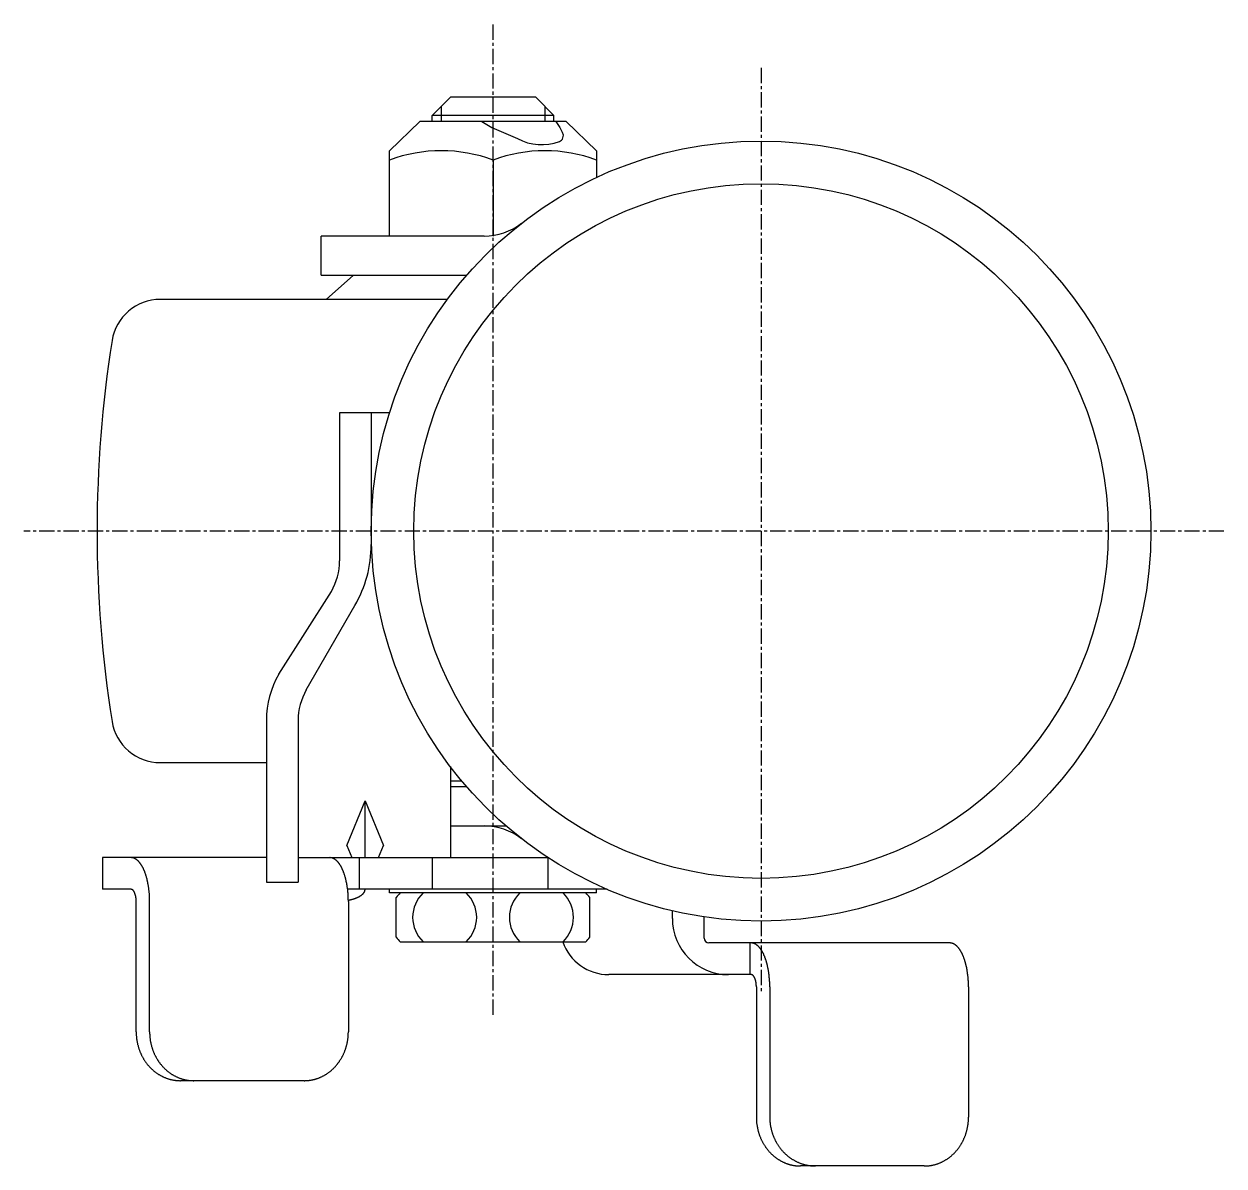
# Model space of a CAD drawing. Extents: x -3425 to -3153, y -902 to -450.
# Drawn here: x -3251.7 to -3153.2, y -544.1 to -450.4 of the extents above; entities that cross this region are included whole.
import ezdxf

# ---------------------------------------------------------------- set-up
doc = ezdxf.new("R2010")
doc.units = 0
doc.linetypes.add('CENTER', pattern=[2, 1.25, -0.25, 0.25, -0.25])
doc.layers.get('0').update_dxf_attribs({"linetype": 'CONTINUOUS'})
doc.layers.add('CENTER', color=1, linetype='CENTER')

msp = doc.modelspace()

# ---------------------------------------------------------------- linework, layer by layer
at = {"color": 7, "linetype": 'CONTINUOUS'}
for p, q in [((-3218.218, -457.892), (-3216.718, -456.392)), ((-3209.718, -456.392), (-3216.718, -456.392)), ((-3208.218, -457.892), (-3209.718, -456.392)), ((-3208.218, -457.892), (-3218.218, -457.892)), ((-3218.218, -458.392), (-3218.218, -457.892)), ((-3208.218, -458.392), (-3208.218, -457.892)), ((-3219.218, -458.392), (-3221.718, -460.792)), ((-3207.218, -458.392), (-3219.218, -458.392)), ((-3214.128, -458.392), (-3213.312, -458.892)), ((-3213.312, -458.892), (-3211.2, -459.792)), ((-3208.066, -458.392), (-3207.736, -458.892)), ((-3207.736, -458.892), (-3207.504, -459.322)), ((-3204.718, -460.792), (-3207.218, -458.392)), ((-3221.718, -467.792), (-3221.718, -460.792)), ((-3204.718, -460.792), (-3204.718, -462.979)), ((-3213.218, -461.551), (-3213.218, -467.792)), ((-3213.942, -467.792), (-3227.318, -467.792)), ((-3227.318, -470.992), (-3227.318, -467.792)), ((-3213.942, -467.792), (-3221.718, -467.792)), ((-3227.318, -470.992), (-3215.363, -470.992)), ((-3226.918, -472.992), (-3224.668, -470.992)), ((-3216.967, -472.992), (-3240.539, -472.992)), ((-3225.818, -482.292), (-3225.818, -494.452)), ((-3221.712, -482.292), (-3225.818, -482.292)), ((-3223.218, -482.292), (-3223.218, -493.112)), ((-3230.8, -503.724), (-3226.488, -496.952)), ((-3228.548, -505.024), (-3224.558, -498.112)), ((-3231.818, -507.524), (-3231.818, -520.792)), ((-3229.218, -507.524), (-3229.218, -520.792)), ((-3240.539, -510.992), (-3231.818, -510.992)), ((-3216.718, -511.325), (-3216.718, -518.792)), ((-3216.718, -512.492), (-3215.789, -512.492)), ((-3215.363, -512.992), (-3216.718, -512.992)), ((-3225.218, -517.792), (-3223.718, -514.138)), ((-3223.718, -518.792), (-3223.718, -514.138)), ((-3223.718, -514.138), (-3222.218, -517.792)), ((-3216.718, -516.192), (-3213.942, -516.192)), ((-3213.942, -516.192), (-3212.155, -516.192)), ((-3225.218, -517.792), (-3224.808, -518.792)), ((-3222.628, -518.792), (-3222.218, -517.792)), ((-3245.271, -518.792), (-3245.271, -521.392)), ((-3231.818, -518.792), (-3245.271, -518.792)), ((-3229.218, -518.792), (-3208.704, -518.792)), ((-3224.218, -518.792), (-3224.218, -521.392)), ((-3218.218, -518.792), (-3218.218, -521.392)), ((-3208.707, -518.792), (-3208.707, -521.392)), ((-3231.818, -520.792), (-3229.218, -520.792)), ((-3242.929, -521.392), (-3245.271, -521.392)), ((-3203.853, -521.392), (-3225.16, -521.392)), ((-3221.718, -521.692), (-3221.718, -521.392)), ((-3204.718, -521.692), (-3221.718, -521.692)), ((-3204.718, -521.692), (-3204.718, -521.392)), ((-3242.506, -533.092), (-3242.506, -522.392)), ((-3241.408, -533.092), (-3241.408, -522.392)), ((-3225.094, -522.392), (-3225.094, -533.092)), ((-3221.158, -525.324), (-3221.158, -522.06)), ((-3205.278, -525.324), (-3205.278, -522.06)), ((-3198.499, -523.792), (-3198.499, -523.153)), ((-3195.899, -525.392), (-3195.899, -523.648)), ((-3220.836, -525.692), (-3205.6, -525.692)), ((-3175.712, -525.792), (-3195.499, -525.792)), ((-3192.136, -525.792), (-3192.136, -528.392)), ((-3192.026, -528.392), (-3203.718, -528.392)), ((-3191.603, -529.392), (-3191.603, -540.092)), ((-3190.504, -529.392), (-3190.504, -540.092)), ((-3190.504, -529.392), (-3190.504, -540.092)), ((-3174.191, -529.392), (-3174.191, -540.092)), ((-3228.719, -537.092), (-3238.881, -537.092)), ((-3177.816, -544.092), (-3187.978, -544.092))]:
    msp.add_line(p, q, dxfattribs=at)
at = {"color": 3, "linetype": 'CONTINUOUS'}
for p, q in [((-3217.468, -457.142), (-3217.468, -458.392)), ((-3208.968, -457.142), (-3208.968, -458.392))]:
    msp.add_line(p, q, dxfattribs=at)
at = {"color": 7, "linetype": 'CONTINUOUS'}
for points in [[(-3241.41, -522.392, 0), (-3241.41, -522.348, 0), (-3241.41, -522.304, 0), (-3241.41, -522.259, 0), (-3241.41, -522.215, 0), (-3241.41, -522.171, 0), (-3241.41, -522.127, 0), (-3241.41, -522.083, 0), (-3241.41, -522.039, 0), (-3241.42, -521.995, 0), (-3241.42, -521.951, 0), (-3241.42, -521.907, 0), (-3241.42, -521.864, 0), (-3241.43, -521.82, 0), (-3241.43, -521.776, 0), (-3241.43, -521.733, 0), (-3241.44, -521.69, 0), (-3241.44, -521.646, 0), (-3241.44, -521.603, 0), (-3241.45, -521.56, 0), (-3241.45, -521.517, 0), (-3241.46, -521.474, 0), (-3241.46, -521.432, 0), (-3241.47, -521.389, 0), (-3241.47, -521.347, 0), (-3241.48, -521.305, 0), (-3241.48, -521.263, 0), (-3241.49, -521.221, 0), (-3241.5, -521.179, 0), (-3241.5, -521.138, 0), (-3241.51, -521.096, 0), (-3241.52, -521.055, 0), (-3241.52, -521.014, 0), (-3241.53, -520.974, 0), (-3241.54, -520.933, 0), (-3241.55, -520.893, 0), (-3241.55, -520.853, 0), (-3241.56, -520.813, 0), (-3241.57, -520.773, 0), (-3241.58, -520.734, 0), (-3241.59, -520.695, 0), (-3241.6, -520.656, 0), (-3241.61, -520.618, 0), (-3241.61, -520.579, 0), (-3241.62, -520.541, 0), (-3241.63, -520.503, 0), (-3241.64, -520.466, 0), (-3241.65, -520.429, 0), (-3241.66, -520.392, 0), (-3241.67, -520.355, 0), (-3241.69, -520.319, 0), (-3241.7, -520.283, 0), (-3241.71, -520.247, 0), (-3241.72, -520.212, 0), (-3241.73, -520.177, 0), (-3241.74, -520.142, 0), (-3241.75, -520.108, 0), (-3241.76, -520.074, 0), (-3241.78, -520.041, 0), (-3241.79, -520.007, 0), (-3241.8, -519.974, 0), (-3241.81, -519.942, 0), (-3241.83, -519.91, 0), (-3241.84, -519.878, 0), (-3241.85, -519.846, 0), (-3241.87, -519.815, 0), (-3241.88, -519.785, 0), (-3241.89, -519.754, 0), (-3241.91, -519.725, 0), (-3241.92, -519.695, 0), (-3241.94, -519.666, 0), (-3241.95, -519.637, 0), (-3241.96, -519.609, 0), (-3241.98, -519.581, 0), (-3241.99, -519.554, 0), (-3242.01, -519.527, 0), (-3242.02, -519.5, 0), (-3242.04, -519.474, 0), (-3242.05, -519.449, 0), (-3242.07, -519.423, 0), (-3242.08, -519.399, 0), (-3242.1, -519.374, 0), (-3242.12, -519.35, 0), (-3242.13, -519.327, 0), (-3242.15, -519.304, 0), (-3242.16, -519.282, 0), (-3242.18, -519.26, 0), (-3242.2, -519.238, 0), (-3242.21, -519.217, 0), (-3242.23, -519.196, 0), (-3242.24, -519.176, 0), (-3242.26, -519.157, 0), (-3242.28, -519.138, 0), (-3242.3, -519.119, 0), (-3242.31, -519.101, 0), (-3242.33, -519.083, 0), (-3242.35, -519.066, 0), (-3242.36, -519.049, 0), (-3242.38, -519.033, 0), (-3242.4, -519.018, 0), (-3242.42, -519.002, 0), (-3242.43, -518.988, 0), (-3242.45, -518.974, 0), (-3242.47, -518.96, 0), (-3242.49, -518.947, 0), (-3242.51, -518.934, 0), (-3242.52, -518.922, 0), (-3242.54, -518.911, 0), (-3242.56, -518.9, 0), (-3242.58, -518.889, 0), (-3242.6, -518.879, 0), (-3242.61, -518.87, 0), (-3242.63, -518.861, 0), (-3242.65, -518.853, 0), (-3242.67, -518.845, 0), (-3242.69, -518.838, 0), (-3242.71, -518.831, 0), (-3242.72, -518.825, 0), (-3242.74, -518.819, 0), (-3242.76, -518.814, 0), (-3242.78, -518.809, 0), (-3242.8, -518.805, 0), (-3242.82, -518.802, 0), (-3242.84, -518.799, 0), (-3242.85, -518.796, 0), (-3242.87, -518.794, 0), (-3242.89, -518.793, 0), (-3242.91, -518.792, 0), (-3242.93, -518.792, 0)], [(-3225.09, -522.392, 0), (-3225.09, -522.348, 0), (-3225.09, -522.304, 0), (-3225.1, -522.259, 0), (-3225.1, -522.215, 0), (-3225.1, -522.171, 0), (-3225.1, -522.127, 0), (-3225.1, -522.083, 0), (-3225.1, -522.039, 0), (-3225.1, -521.995, 0), (-3225.11, -521.951, 0), (-3225.11, -521.907, 0), (-3225.11, -521.864, 0), (-3225.11, -521.82, 0), (-3225.12, -521.776, 0), (-3225.12, -521.733, 0), (-3225.12, -521.69, 0), (-3225.13, -521.646, 0), (-3225.13, -521.603, 0), (-3225.14, -521.56, 0), (-3225.14, -521.517, 0), (-3225.14, -521.474, 0), (-3225.15, -521.432, 0), (-3225.15, -521.389, 0), (-3225.16, -521.347, 0), (-3225.17, -521.305, 0), (-3225.17, -521.263, 0), (-3225.18, -521.221, 0), (-3225.18, -521.179, 0), (-3225.19, -521.138, 0), (-3225.2, -521.096, 0), (-3225.2, -521.055, 0), (-3225.21, -521.014, 0), (-3225.22, -520.974, 0), (-3225.22, -520.933, 0), (-3225.23, -520.893, 0), (-3225.24, -520.853, 0), (-3225.25, -520.813, 0), (-3225.26, -520.773, 0), (-3225.26, -520.734, 0), (-3225.27, -520.695, 0), (-3225.28, -520.656, 0), (-3225.29, -520.618, 0), (-3225.3, -520.579, 0), (-3225.31, -520.541, 0), (-3225.32, -520.503, 0), (-3225.33, -520.466, 0), (-3225.34, -520.429, 0), (-3225.35, -520.392, 0), (-3225.36, -520.355, 0), (-3225.37, -520.319, 0), (-3225.38, -520.283, 0), (-3225.39, -520.247, 0), (-3225.4, -520.212, 0), (-3225.42, -520.177, 0), (-3225.43, -520.142, 0), (-3225.44, -520.108, 0), (-3225.45, -520.074, 0), (-3225.46, -520.041, 0), (-3225.48, -520.007, 0), (-3225.49, -519.974, 0), (-3225.5, -519.942, 0), (-3225.51, -519.91, 0), (-3225.53, -519.878, 0), (-3225.54, -519.846, 0), (-3225.55, -519.815, 0), (-3225.57, -519.785, 0), (-3225.58, -519.754, 0), (-3225.59, -519.725, 0), (-3225.61, -519.695, 0), (-3225.62, -519.666, 0), (-3225.64, -519.637, 0), (-3225.65, -519.609, 0), (-3225.66, -519.581, 0), (-3225.68, -519.554, 0), (-3225.69, -519.527, 0), (-3225.71, -519.5, 0), (-3225.72, -519.474, 0), (-3225.74, -519.449, 0), (-3225.75, -519.423, 0), (-3225.77, -519.399, 0), (-3225.79, -519.374, 0), (-3225.8, -519.35, 0), (-3225.82, -519.327, 0), (-3225.83, -519.304, 0), (-3225.85, -519.282, 0), (-3225.87, -519.26, 0), (-3225.88, -519.238, 0), (-3225.9, -519.217, 0), (-3225.91, -519.196, 0), (-3225.93, -519.176, 0), (-3225.95, -519.157, 0), (-3225.96, -519.138, 0), (-3225.98, -519.119, 0), (-3226, -519.101, 0), (-3226.02, -519.083, 0), (-3226.03, -519.066, 0), (-3226.05, -519.049, 0), (-3226.07, -519.033, 0), (-3226.09, -519.018, 0), (-3226.1, -519.002, 0), (-3226.12, -518.988, 0), (-3226.14, -518.974, 0), (-3226.16, -518.96, 0), (-3226.17, -518.947, 0), (-3226.19, -518.934, 0), (-3226.21, -518.922, 0), (-3226.23, -518.911, 0), (-3226.25, -518.9, 0), (-3226.26, -518.889, 0), (-3226.28, -518.879, 0), (-3226.3, -518.87, 0), (-3226.32, -518.861, 0), (-3226.34, -518.853, 0), (-3226.36, -518.845, 0), (-3226.37, -518.838, 0), (-3226.39, -518.831, 0), (-3226.41, -518.825, 0), (-3226.43, -518.819, 0), (-3226.45, -518.814, 0), (-3226.47, -518.809, 0), (-3226.48, -518.805, 0), (-3226.5, -518.802, 0), (-3226.52, -518.799, 0), (-3226.54, -518.796, 0), (-3226.56, -518.794, 0), (-3226.58, -518.793, 0), (-3226.6, -518.792, 0), (-3226.62, -518.792, 0)], [(-3242.51, -522.392, 0), (-3242.51, -522.38, 0), (-3242.51, -522.367, 0), (-3242.51, -522.355, 0), (-3242.51, -522.343, 0), (-3242.51, -522.331, 0), (-3242.51, -522.318, 0), (-3242.51, -522.306, 0), (-3242.51, -522.294, 0), (-3242.51, -522.282, 0), (-3242.51, -522.27, 0), (-3242.51, -522.257, 0), (-3242.51, -522.245, 0), (-3242.51, -522.233, 0), (-3242.51, -522.221, 0), (-3242.51, -522.209, 0), (-3242.51, -522.197, 0), (-3242.52, -522.185, 0), (-3242.52, -522.173, 0), (-3242.52, -522.161, 0), (-3242.52, -522.149, 0), (-3242.52, -522.137, 0), (-3242.52, -522.125, 0), (-3242.52, -522.113, 0), (-3242.52, -522.102, 0), (-3242.53, -522.09, 0), (-3242.53, -522.078, 0), (-3242.53, -522.067, 0), (-3242.53, -522.055, 0), (-3242.53, -522.044, 0), (-3242.53, -522.032, 0), (-3242.54, -522.021, 0), (-3242.54, -522.009, 0), (-3242.54, -521.998, 0), (-3242.54, -521.987, 0), (-3242.54, -521.976, 0), (-3242.55, -521.964, 0), (-3242.55, -521.953, 0), (-3242.55, -521.942, 0), (-3242.55, -521.931, 0), (-3242.56, -521.921, 0), (-3242.56, -521.91, 0), (-3242.56, -521.899, 0), (-3242.56, -521.888, 0), (-3242.57, -521.878, 0), (-3242.57, -521.867, 0), (-3242.57, -521.857, 0), (-3242.57, -521.847, 0), (-3242.58, -521.836, 0), (-3242.58, -521.826, 0), (-3242.58, -521.816, 0), (-3242.59, -521.806, 0), (-3242.59, -521.796, 0), (-3242.59, -521.786, 0), (-3242.6, -521.777, 0), (-3242.6, -521.767, 0), (-3242.6, -521.758, 0), (-3242.61, -521.748, 0), (-3242.61, -521.739, 0), (-3242.61, -521.73, 0), (-3242.62, -521.72, 0), (-3242.62, -521.711, 0), (-3242.62, -521.702, 0), (-3242.63, -521.694, 0), (-3242.63, -521.685, 0), (-3242.63, -521.676, 0), (-3242.64, -521.668, 0), (-3242.64, -521.659, 0), (-3242.65, -521.651, 0), (-3242.65, -521.643, 0), (-3242.65, -521.635, 0), (-3242.66, -521.627, 0), (-3242.66, -521.619, 0), (-3242.66, -521.611, 0), (-3242.67, -521.604, 0), (-3242.67, -521.596, 0), (-3242.68, -521.589, 0), (-3242.68, -521.581, 0), (-3242.69, -521.574, 0), (-3242.69, -521.567, 0), (-3242.69, -521.56, 0), (-3242.7, -521.554, 0), (-3242.7, -521.547, 0), (-3242.71, -521.541, 0), (-3242.71, -521.534, 0), (-3242.72, -521.528, 0), (-3242.72, -521.522, 0), (-3242.73, -521.516, 0), (-3242.73, -521.51, 0), (-3242.73, -521.504, 0), (-3242.74, -521.499, 0), (-3242.74, -521.493, 0), (-3242.75, -521.488, 0), (-3242.75, -521.483, 0), (-3242.76, -521.478, 0), (-3242.76, -521.473, 0), (-3242.77, -521.468, 0), (-3242.77, -521.463, 0), (-3242.78, -521.459, 0), (-3242.78, -521.455, 0), (-3242.79, -521.45, 0), (-3242.79, -521.446, 0), (-3242.8, -521.442, 0), (-3242.8, -521.439, 0), (-3242.81, -521.435, 0), (-3242.81, -521.432, 0), (-3242.82, -521.428, 0), (-3242.82, -521.425, 0), (-3242.83, -521.422, 0), (-3242.83, -521.419, 0), (-3242.84, -521.416, 0), (-3242.84, -521.414, 0), (-3242.85, -521.411, 0), (-3242.85, -521.409, 0), (-3242.86, -521.407, 0), (-3242.86, -521.405, 0), (-3242.87, -521.403, 0), (-3242.87, -521.401, 0), (-3242.88, -521.399, 0), (-3242.88, -521.398, 0), (-3242.89, -521.397, 0), (-3242.89, -521.396, 0), (-3242.9, -521.395, 0), (-3242.9, -521.394, 0), (-3242.91, -521.393, 0), (-3242.91, -521.393, 0), (-3242.92, -521.392, 0), (-3242.92, -521.392, 0), (-3242.93, -521.392, 0)], [(-3225.09, -522.285, 0), (-3225.08, -522.281, 0), (-3225.06, -522.277, 0), (-3225.04, -522.273, 0), (-3225.02, -522.269, 0), (-3225, -522.265, 0), (-3224.98, -522.261, 0), (-3224.96, -522.257, 0), (-3224.94, -522.252, 0), (-3224.92, -522.248, 0), (-3224.91, -522.243, 0), (-3224.89, -522.239, 0), (-3224.87, -522.234, 0), (-3224.85, -522.229, 0), (-3224.83, -522.225, 0), (-3224.82, -522.22, 0), (-3224.8, -522.215, 0), (-3224.78, -522.21, 0), (-3224.76, -522.205, 0), (-3224.75, -522.2, 0), (-3224.73, -522.195, 0), (-3224.71, -522.19, 0), (-3224.69, -522.184, 0), (-3224.68, -522.179, 0), (-3224.66, -522.174, 0), (-3224.64, -522.168, 0), (-3224.63, -522.163, 0), (-3224.61, -522.157, 0), (-3224.59, -522.152, 0), (-3224.58, -522.146, 0), (-3224.56, -522.14, 0), (-3224.54, -522.135, 0), (-3224.53, -522.129, 0), (-3224.51, -522.123, 0), (-3224.5, -522.117, 0), (-3224.48, -522.111, 0), (-3224.47, -522.105, 0), (-3224.45, -522.099, 0), (-3224.44, -522.093, 0), (-3224.42, -522.087, 0), (-3224.41, -522.081, 0), (-3224.39, -522.074, 0), (-3224.38, -522.068, 0), (-3224.36, -522.062, 0), (-3224.35, -522.055, 0), (-3224.33, -522.049, 0), (-3224.32, -522.042, 0), (-3224.3, -522.036, 0), (-3224.29, -522.029, 0), (-3224.28, -522.022, 0), (-3224.26, -522.015, 0), (-3224.25, -522.009, 0), (-3224.24, -522.002, 0), (-3224.22, -521.995, 0), (-3224.21, -521.988, 0), (-3224.2, -521.981, 0), (-3224.19, -521.974, 0), (-3224.17, -521.967, 0), (-3224.16, -521.96, 0), (-3224.15, -521.953, 0), (-3224.14, -521.946, 0), (-3224.12, -521.939, 0), (-3224.11, -521.931, 0), (-3224.1, -521.924, 0), (-3224.09, -521.917, 0), (-3224.08, -521.909, 0), (-3224.07, -521.902, 0), (-3224.06, -521.894, 0), (-3224.05, -521.887, 0), (-3224.04, -521.879, 0), (-3224.02, -521.872, 0), (-3224.01, -521.864, 0), (-3224, -521.857, 0), (-3223.99, -521.849, 0), (-3223.98, -521.841, 0), (-3223.98, -521.834, 0), (-3223.97, -521.826, 0), (-3223.96, -521.818, 0), (-3223.95, -521.81, 0), (-3223.94, -521.802, 0), (-3223.93, -521.794, 0), (-3223.92, -521.787, 0), (-3223.91, -521.779, 0), (-3223.9, -521.771, 0), (-3223.9, -521.763, 0), (-3223.89, -521.755, 0), (-3223.88, -521.747, 0), (-3223.87, -521.738, 0), (-3223.87, -521.73, 0), (-3223.86, -521.722, 0), (-3223.85, -521.714, 0), (-3223.84, -521.706, 0), (-3223.84, -521.698, 0), (-3223.83, -521.689, 0), (-3223.82, -521.681, 0), (-3223.82, -521.673, 0), (-3223.81, -521.665, 0), (-3223.81, -521.656, 0), (-3223.8, -521.648, 0), (-3223.8, -521.64, 0), (-3223.79, -521.631, 0), (-3223.79, -521.623, 0), (-3223.78, -521.614, 0), (-3223.78, -521.606, 0), (-3223.77, -521.598, 0), (-3223.77, -521.589, 0), (-3223.76, -521.581, 0), (-3223.76, -521.572, 0), (-3223.76, -521.564, 0), (-3223.75, -521.555, 0), (-3223.75, -521.547, 0), (-3223.74, -521.538, 0), (-3223.74, -521.53, 0), (-3223.74, -521.521, 0), (-3223.74, -521.512, 0), (-3223.73, -521.504, 0), (-3223.73, -521.495, 0), (-3223.73, -521.487, 0), (-3223.73, -521.478, 0), (-3223.73, -521.47, 0), (-3223.72, -521.461, 0), (-3223.72, -521.452, 0), (-3223.72, -521.444, 0), (-3223.72, -521.435, 0), (-3223.72, -521.426, 0), (-3223.72, -521.418, 0), (-3223.72, -521.409, 0), (-3223.72, -521.401, 0), (-3223.72, -521.392, 0)], [(-3190.5, -529.392, 0), (-3190.5, -529.348, 0), (-3190.5, -529.304, 0), (-3190.51, -529.259, 0), (-3190.51, -529.215, 0), (-3190.51, -529.171, 0), (-3190.51, -529.127, 0), (-3190.51, -529.083, 0), (-3190.51, -529.039, 0), (-3190.51, -528.995, 0), (-3190.52, -528.951, 0), (-3190.52, -528.907, 0), (-3190.52, -528.864, 0), (-3190.52, -528.82, 0), (-3190.53, -528.776, 0), (-3190.53, -528.733, 0), (-3190.53, -528.69, 0), (-3190.54, -528.646, 0), (-3190.54, -528.603, 0), (-3190.55, -528.56, 0), (-3190.55, -528.517, 0), (-3190.55, -528.474, 0), (-3190.56, -528.432, 0), (-3190.56, -528.389, 0), (-3190.57, -528.347, 0), (-3190.58, -528.305, 0), (-3190.58, -528.263, 0), (-3190.59, -528.221, 0), (-3190.59, -528.179, 0), (-3190.6, -528.138, 0), (-3190.61, -528.096, 0), (-3190.61, -528.055, 0), (-3190.62, -528.014, 0), (-3190.63, -527.974, 0), (-3190.63, -527.933, 0), (-3190.64, -527.893, 0), (-3190.65, -527.853, 0), (-3190.66, -527.813, 0), (-3190.67, -527.773, 0), (-3190.68, -527.734, 0), (-3190.68, -527.695, 0), (-3190.69, -527.656, 0), (-3190.7, -527.618, 0), (-3190.71, -527.579, 0), (-3190.72, -527.541, 0), (-3190.73, -527.503, 0), (-3190.74, -527.466, 0), (-3190.75, -527.429, 0), (-3190.76, -527.392, 0), (-3190.77, -527.355, 0), (-3190.78, -527.319, 0), (-3190.79, -527.283, 0), (-3190.8, -527.247, 0), (-3190.81, -527.212, 0), (-3190.83, -527.177, 0), (-3190.84, -527.142, 0), (-3190.85, -527.108, 0), (-3190.86, -527.074, 0), (-3190.87, -527.041, 0), (-3190.89, -527.007, 0), (-3190.9, -526.974, 0), (-3190.91, -526.942, 0), (-3190.92, -526.91, 0), (-3190.94, -526.878, 0), (-3190.95, -526.846, 0), (-3190.96, -526.815, 0), (-3190.98, -526.785, 0), (-3190.99, -526.754, 0), (-3191, -526.725, 0), (-3191.02, -526.695, 0), (-3191.03, -526.666, 0), (-3191.05, -526.637, 0), (-3191.06, -526.609, 0), (-3191.07, -526.581, 0), (-3191.09, -526.554, 0), (-3191.1, -526.527, 0), (-3191.12, -526.5, 0), (-3191.13, -526.474, 0), (-3191.15, -526.449, 0), (-3191.16, -526.423, 0), (-3191.18, -526.399, 0), (-3191.2, -526.374, 0), (-3191.21, -526.35, 0), (-3191.23, -526.327, 0), (-3191.24, -526.304, 0), (-3191.26, -526.282, 0), (-3191.28, -526.26, 0), (-3191.29, -526.238, 0), (-3191.31, -526.217, 0), (-3191.32, -526.196, 0), (-3191.34, -526.176, 0), (-3191.36, -526.157, 0), (-3191.38, -526.138, 0), (-3191.39, -526.119, 0), (-3191.41, -526.101, 0), (-3191.43, -526.083, 0), (-3191.44, -526.066, 0), (-3191.46, -526.049, 0), (-3191.48, -526.033, 0), (-3191.5, -526.018, 0), (-3191.51, -526.002, 0), (-3191.53, -525.988, 0), (-3191.55, -525.974, 0), (-3191.57, -525.96, 0), (-3191.58, -525.947, 0), (-3191.6, -525.934, 0), (-3191.62, -525.922, 0), (-3191.64, -525.911, 0), (-3191.66, -525.9, 0), (-3191.67, -525.889, 0), (-3191.69, -525.879, 0), (-3191.71, -525.87, 0), (-3191.73, -525.861, 0), (-3191.75, -525.853, 0), (-3191.77, -525.845, 0), (-3191.78, -525.838, 0), (-3191.8, -525.831, 0), (-3191.82, -525.825, 0), (-3191.84, -525.819, 0), (-3191.86, -525.814, 0), (-3191.88, -525.809, 0), (-3191.89, -525.805, 0), (-3191.91, -525.802, 0), (-3191.93, -525.799, 0), (-3191.95, -525.796, 0), (-3191.97, -525.794, 0), (-3191.99, -525.793, 0), (-3192.01, -525.792, 0), (-3192.03, -525.792, 0)], [(-3174.19, -529.392, 0), (-3174.19, -529.348, 0), (-3174.19, -529.304, 0), (-3174.19, -529.259, 0), (-3174.19, -529.215, 0), (-3174.19, -529.171, 0), (-3174.19, -529.127, 0), (-3174.2, -529.083, 0), (-3174.2, -529.039, 0), (-3174.2, -528.995, 0), (-3174.2, -528.951, 0), (-3174.2, -528.907, 0), (-3174.21, -528.864, 0), (-3174.21, -528.82, 0), (-3174.21, -528.776, 0), (-3174.22, -528.733, 0), (-3174.22, -528.69, 0), (-3174.22, -528.646, 0), (-3174.23, -528.603, 0), (-3174.23, -528.56, 0), (-3174.24, -528.517, 0), (-3174.24, -528.474, 0), (-3174.25, -528.432, 0), (-3174.25, -528.389, 0), (-3174.26, -528.347, 0), (-3174.26, -528.305, 0), (-3174.27, -528.263, 0), (-3174.27, -528.221, 0), (-3174.28, -528.179, 0), (-3174.29, -528.138, 0), (-3174.29, -528.096, 0), (-3174.3, -528.055, 0), (-3174.31, -528.014, 0), (-3174.31, -527.974, 0), (-3174.32, -527.933, 0), (-3174.33, -527.893, 0), (-3174.34, -527.853, 0), (-3174.34, -527.813, 0), (-3174.35, -527.773, 0), (-3174.36, -527.734, 0), (-3174.37, -527.695, 0), (-3174.38, -527.656, 0), (-3174.39, -527.618, 0), (-3174.4, -527.579, 0), (-3174.41, -527.541, 0), (-3174.42, -527.503, 0), (-3174.43, -527.466, 0), (-3174.44, -527.429, 0), (-3174.45, -527.392, 0), (-3174.46, -527.355, 0), (-3174.47, -527.319, 0), (-3174.48, -527.283, 0), (-3174.49, -527.247, 0), (-3174.5, -527.212, 0), (-3174.51, -527.177, 0), (-3174.52, -527.142, 0), (-3174.54, -527.108, 0), (-3174.55, -527.074, 0), (-3174.56, -527.041, 0), (-3174.57, -527.007, 0), (-3174.58, -526.974, 0), (-3174.6, -526.942, 0), (-3174.61, -526.91, 0), (-3174.62, -526.878, 0), (-3174.64, -526.846, 0), (-3174.65, -526.815, 0), (-3174.66, -526.785, 0), (-3174.68, -526.754, 0), (-3174.69, -526.725, 0), (-3174.7, -526.695, 0), (-3174.72, -526.666, 0), (-3174.73, -526.637, 0), (-3174.75, -526.609, 0), (-3174.76, -526.581, 0), (-3174.78, -526.554, 0), (-3174.79, -526.527, 0), (-3174.81, -526.5, 0), (-3174.82, -526.474, 0), (-3174.84, -526.449, 0), (-3174.85, -526.423, 0), (-3174.87, -526.399, 0), (-3174.88, -526.374, 0), (-3174.9, -526.35, 0), (-3174.91, -526.327, 0), (-3174.93, -526.304, 0), (-3174.95, -526.282, 0), (-3174.96, -526.26, 0), (-3174.98, -526.238, 0), (-3174.99, -526.217, 0), (-3175.01, -526.196, 0), (-3175.03, -526.176, 0), (-3175.04, -526.157, 0), (-3175.06, -526.138, 0), (-3175.08, -526.119, 0), (-3175.1, -526.101, 0), (-3175.11, -526.083, 0), (-3175.13, -526.066, 0), (-3175.15, -526.049, 0), (-3175.16, -526.033, 0), (-3175.18, -526.018, 0), (-3175.2, -526.002, 0), (-3175.22, -525.988, 0), (-3175.23, -525.974, 0), (-3175.25, -525.96, 0), (-3175.27, -525.947, 0), (-3175.29, -525.934, 0), (-3175.31, -525.922, 0), (-3175.32, -525.911, 0), (-3175.34, -525.9, 0), (-3175.36, -525.889, 0), (-3175.38, -525.879, 0), (-3175.4, -525.87, 0), (-3175.42, -525.861, 0), (-3175.43, -525.853, 0), (-3175.45, -525.845, 0), (-3175.47, -525.838, 0), (-3175.49, -525.831, 0), (-3175.51, -525.825, 0), (-3175.53, -525.819, 0), (-3175.54, -525.814, 0), (-3175.56, -525.809, 0), (-3175.58, -525.805, 0), (-3175.6, -525.802, 0), (-3175.62, -525.799, 0), (-3175.64, -525.796, 0), (-3175.66, -525.794, 0), (-3175.67, -525.793, 0), (-3175.69, -525.792, 0), (-3175.71, -525.792, 0)], [(-3191.6, -529.392, 0), (-3191.6, -529.38, 0), (-3191.6, -529.367, 0), (-3191.6, -529.355, 0), (-3191.6, -529.343, 0), (-3191.6, -529.331, 0), (-3191.6, -529.318, 0), (-3191.6, -529.306, 0), (-3191.6, -529.294, 0), (-3191.61, -529.282, 0), (-3191.61, -529.27, 0), (-3191.61, -529.257, 0), (-3191.61, -529.245, 0), (-3191.61, -529.233, 0), (-3191.61, -529.221, 0), (-3191.61, -529.209, 0), (-3191.61, -529.197, 0), (-3191.61, -529.185, 0), (-3191.61, -529.173, 0), (-3191.61, -529.161, 0), (-3191.62, -529.149, 0), (-3191.62, -529.137, 0), (-3191.62, -529.125, 0), (-3191.62, -529.113, 0), (-3191.62, -529.102, 0), (-3191.62, -529.09, 0), (-3191.62, -529.078, 0), (-3191.63, -529.067, 0), (-3191.63, -529.055, 0), (-3191.63, -529.044, 0), (-3191.63, -529.032, 0), (-3191.63, -529.021, 0), (-3191.64, -529.009, 0), (-3191.64, -528.998, 0), (-3191.64, -528.987, 0), (-3191.64, -528.976, 0), (-3191.64, -528.964, 0), (-3191.65, -528.953, 0), (-3191.65, -528.942, 0), (-3191.65, -528.931, 0), (-3191.65, -528.921, 0), (-3191.66, -528.91, 0), (-3191.66, -528.899, 0), (-3191.66, -528.888, 0), (-3191.66, -528.878, 0), (-3191.67, -528.867, 0), (-3191.67, -528.857, 0), (-3191.67, -528.847, 0), (-3191.67, -528.836, 0), (-3191.68, -528.826, 0), (-3191.68, -528.816, 0), (-3191.68, -528.806, 0), (-3191.69, -528.796, 0), (-3191.69, -528.786, 0), (-3191.69, -528.777, 0), (-3191.7, -528.767, 0), (-3191.7, -528.758, 0), (-3191.7, -528.748, 0), (-3191.71, -528.739, 0), (-3191.71, -528.73, 0), (-3191.71, -528.72, 0), (-3191.72, -528.711, 0), (-3191.72, -528.702, 0), (-3191.72, -528.694, 0), (-3191.73, -528.685, 0), (-3191.73, -528.676, 0), (-3191.73, -528.668, 0), (-3191.74, -528.659, 0), (-3191.74, -528.651, 0), (-3191.75, -528.643, 0), (-3191.75, -528.635, 0), (-3191.75, -528.627, 0), (-3191.76, -528.619, 0), (-3191.76, -528.611, 0), (-3191.77, -528.604, 0), (-3191.77, -528.596, 0), (-3191.77, -528.589, 0), (-3191.78, -528.581, 0), (-3191.78, -528.574, 0), (-3191.79, -528.567, 0), (-3191.79, -528.56, 0), (-3191.8, -528.554, 0), (-3191.8, -528.547, 0), (-3191.8, -528.541, 0), (-3191.81, -528.534, 0), (-3191.81, -528.528, 0), (-3191.82, -528.522, 0), (-3191.82, -528.516, 0), (-3191.83, -528.51, 0), (-3191.83, -528.504, 0), (-3191.84, -528.499, 0), (-3191.84, -528.493, 0), (-3191.84, -528.488, 0), (-3191.85, -528.483, 0), (-3191.85, -528.478, 0), (-3191.86, -528.473, 0), (-3191.86, -528.468, 0), (-3191.87, -528.463, 0), (-3191.87, -528.459, 0), (-3191.88, -528.455, 0), (-3191.88, -528.45, 0), (-3191.89, -528.446, 0), (-3191.89, -528.442, 0), (-3191.9, -528.439, 0), (-3191.9, -528.435, 0), (-3191.91, -528.432, 0), (-3191.91, -528.428, 0), (-3191.92, -528.425, 0), (-3191.92, -528.422, 0), (-3191.93, -528.419, 0), (-3191.93, -528.416, 0), (-3191.94, -528.414, 0), (-3191.94, -528.411, 0), (-3191.95, -528.409, 0), (-3191.95, -528.407, 0), (-3191.96, -528.405, 0), (-3191.96, -528.403, 0), (-3191.97, -528.401, 0), (-3191.97, -528.399, 0), (-3191.98, -528.398, 0), (-3191.98, -528.397, 0), (-3191.99, -528.396, 0), (-3191.99, -528.395, 0), (-3192, -528.394, 0), (-3192, -528.393, 0), (-3192.01, -528.393, 0), (-3192.02, -528.392, 0), (-3192.02, -528.392, 0), (-3192.03, -528.392, 0)], [(-3242.51, -533.092, 0), (-3242.51, -533.141, 0), (-3242.51, -533.19, 0), (-3242.5, -533.239, 0), (-3242.5, -533.288, 0), (-3242.5, -533.337, 0), (-3242.5, -533.386, 0), (-3242.49, -533.435, 0), (-3242.49, -533.484, 0), (-3242.48, -533.533, 0), (-3242.48, -533.582, 0), (-3242.47, -533.63, 0), (-3242.47, -533.679, 0), (-3242.46, -533.727, 0), (-3242.45, -533.776, 0), (-3242.45, -533.824, 0), (-3242.44, -533.872, 0), (-3242.43, -533.92, 0), (-3242.42, -533.968, 0), (-3242.41, -534.016, 0), (-3242.4, -534.064, 0), (-3242.39, -534.111, 0), (-3242.38, -534.159, 0), (-3242.36, -534.206, 0), (-3242.35, -534.253, 0), (-3242.34, -534.3, 0), (-3242.32, -534.347, 0), (-3242.31, -534.393, 0), (-3242.29, -534.439, 0), (-3242.28, -534.486, 0), (-3242.26, -534.532, 0), (-3242.25, -534.577, 0), (-3242.23, -534.623, 0), (-3242.21, -534.668, 0), (-3242.2, -534.713, 0), (-3242.18, -534.758, 0), (-3242.16, -534.802, 0), (-3242.14, -534.846, 0), (-3242.12, -534.89, 0), (-3242.1, -534.934, 0), (-3242.08, -534.978, 0), (-3242.06, -535.021, 0), (-3242.04, -535.064, 0), (-3242.01, -535.106, 0), (-3241.99, -535.148, 0), (-3241.97, -535.19, 0), (-3241.94, -535.232, 0), (-3241.92, -535.273, 0), (-3241.9, -535.314, 0), (-3241.87, -535.355, 0), (-3241.85, -535.395, 0), (-3241.82, -535.435, 0), (-3241.79, -535.475, 0), (-3241.77, -535.514, 0), (-3241.74, -535.553, 0), (-3241.71, -535.591, 0), (-3241.68, -535.63, 0), (-3241.66, -535.667, 0), (-3241.63, -535.705, 0), (-3241.6, -535.742, 0), (-3241.57, -535.778, 0), (-3241.54, -535.814, 0), (-3241.51, -535.85, 0), (-3241.48, -535.885, 0), (-3241.44, -535.92, 0), (-3241.41, -535.955, 0), (-3241.38, -535.989, 0), (-3241.35, -536.023, 0), (-3241.32, -536.056, 0), (-3241.28, -536.088, 0), (-3241.25, -536.121, 0), (-3241.22, -536.153, 0), (-3241.18, -536.184, 0), (-3241.15, -536.215, 0), (-3241.11, -536.245, 0), (-3241.08, -536.275, 0), (-3241.04, -536.305, 0), (-3241, -536.334, 0), (-3240.97, -536.362, 0), (-3240.93, -536.39, 0), (-3240.9, -536.418, 0), (-3240.86, -536.445, 0), (-3240.82, -536.471, 0), (-3240.78, -536.497, 0), (-3240.74, -536.523, 0), (-3240.71, -536.548, 0), (-3240.67, -536.572, 0), (-3240.63, -536.596, 0), (-3240.59, -536.62, 0), (-3240.55, -536.642, 0), (-3240.51, -536.665, 0), (-3240.47, -536.687, 0), (-3240.43, -536.708, 0), (-3240.39, -536.729, 0), (-3240.35, -536.749, 0), (-3240.31, -536.768, 0), (-3240.27, -536.787, 0), (-3240.23, -536.806, 0), (-3240.19, -536.824, 0), (-3240.14, -536.841, 0), (-3240.1, -536.858, 0), (-3240.06, -536.874, 0), (-3240.02, -536.89, 0), (-3239.98, -536.905, 0), (-3239.93, -536.92, 0), (-3239.89, -536.934, 0), (-3239.85, -536.947, 0), (-3239.81, -536.96, 0), (-3239.76, -536.972, 0), (-3239.72, -536.984, 0), (-3239.68, -536.995, 0), (-3239.63, -537.005, 0), (-3239.59, -537.015, 0), (-3239.54, -537.024, 0), (-3239.5, -537.033, 0), (-3239.46, -537.041, 0), (-3239.41, -537.049, 0), (-3239.37, -537.056, 0), (-3239.32, -537.062, 0), (-3239.28, -537.068, 0), (-3239.24, -537.073, 0), (-3239.19, -537.077, 0), (-3239.15, -537.081, 0), (-3239.1, -537.084, 0), (-3239.06, -537.087, 0), (-3239.01, -537.089, 0), (-3238.97, -537.091, 0), (-3238.93, -537.092, 0), (-3238.88, -537.092, 0)], [(-3241.41, -533.092, 0), (-3241.41, -533.141, 0), (-3241.41, -533.19, 0), (-3241.41, -533.239, 0), (-3241.4, -533.288, 0), (-3241.4, -533.337, 0), (-3241.4, -533.386, 0), (-3241.39, -533.435, 0), (-3241.39, -533.484, 0), (-3241.39, -533.533, 0), (-3241.38, -533.582, 0), (-3241.37, -533.63, 0), (-3241.37, -533.679, 0), (-3241.36, -533.727, 0), (-3241.35, -533.776, 0), (-3241.35, -533.824, 0), (-3241.34, -533.872, 0), (-3241.33, -533.92, 0), (-3241.32, -533.968, 0), (-3241.31, -534.016, 0), (-3241.3, -534.064, 0), (-3241.29, -534.111, 0), (-3241.28, -534.159, 0), (-3241.26, -534.206, 0), (-3241.25, -534.253, 0), (-3241.24, -534.3, 0), (-3241.22, -534.347, 0), (-3241.21, -534.393, 0), (-3241.2, -534.439, 0), (-3241.18, -534.486, 0), (-3241.16, -534.532, 0), (-3241.15, -534.577, 0), (-3241.13, -534.623, 0), (-3241.11, -534.668, 0), (-3241.1, -534.713, 0), (-3241.08, -534.758, 0), (-3241.06, -534.802, 0), (-3241.04, -534.846, 0), (-3241.02, -534.89, 0), (-3241, -534.934, 0), (-3240.98, -534.978, 0), (-3240.96, -535.021, 0), (-3240.94, -535.064, 0), (-3240.91, -535.106, 0), (-3240.89, -535.148, 0), (-3240.87, -535.19, 0), (-3240.85, -535.232, 0), (-3240.82, -535.273, 0), (-3240.8, -535.314, 0), (-3240.77, -535.355, 0), (-3240.75, -535.395, 0), (-3240.72, -535.435, 0), (-3240.69, -535.475, 0), (-3240.67, -535.514, 0), (-3240.64, -535.553, 0), (-3240.61, -535.591, 0), (-3240.58, -535.63, 0), (-3240.56, -535.667, 0), (-3240.53, -535.705, 0), (-3240.5, -535.742, 0), (-3240.47, -535.778, 0), (-3240.44, -535.814, 0), (-3240.41, -535.85, 0), (-3240.38, -535.885, 0), (-3240.35, -535.92, 0), (-3240.31, -535.955, 0), (-3240.28, -535.989, 0), (-3240.25, -536.023, 0), (-3240.22, -536.056, 0), (-3240.18, -536.088, 0), (-3240.15, -536.121, 0), (-3240.12, -536.153, 0), (-3240.08, -536.184, 0), (-3240.05, -536.215, 0), (-3240.01, -536.245, 0), (-3239.98, -536.275, 0), (-3239.94, -536.305, 0), (-3239.91, -536.334, 0), (-3239.87, -536.362, 0), (-3239.83, -536.39, 0), (-3239.8, -536.418, 0), (-3239.76, -536.445, 0), (-3239.72, -536.471, 0), (-3239.68, -536.497, 0), (-3239.65, -536.523, 0), (-3239.61, -536.548, 0), (-3239.57, -536.572, 0), (-3239.53, -536.596, 0), (-3239.49, -536.62, 0), (-3239.45, -536.642, 0), (-3239.41, -536.665, 0), (-3239.37, -536.687, 0), (-3239.33, -536.708, 0), (-3239.29, -536.729, 0), (-3239.25, -536.749, 0), (-3239.21, -536.768, 0), (-3239.17, -536.787, 0), (-3239.13, -536.806, 0), (-3239.09, -536.824, 0), (-3239.05, -536.841, 0), (-3239, -536.858, 0), (-3238.96, -536.874, 0), (-3238.92, -536.89, 0), (-3238.88, -536.905, 0), (-3238.83, -536.92, 0), (-3238.79, -536.934, 0), (-3238.75, -536.947, 0), (-3238.71, -536.96, 0), (-3238.66, -536.972, 0), (-3238.62, -536.984, 0), (-3238.58, -536.995, 0), (-3238.53, -537.005, 0), (-3238.49, -537.015, 0), (-3238.45, -537.024, 0), (-3238.4, -537.033, 0), (-3238.36, -537.041, 0), (-3238.31, -537.049, 0), (-3238.27, -537.056, 0), (-3238.23, -537.062, 0), (-3238.18, -537.068, 0), (-3238.14, -537.073, 0), (-3238.09, -537.077, 0), (-3238.05, -537.081, 0), (-3238, -537.084, 0), (-3237.96, -537.087, 0), (-3237.92, -537.089, 0), (-3237.87, -537.091, 0), (-3237.83, -537.092, 0), (-3237.78, -537.092, 0)], [(-3228.72, -537.092, 0), (-3228.67, -537.092, 0), (-3228.63, -537.091, 0), (-3228.59, -537.089, 0), (-3228.54, -537.087, 0), (-3228.5, -537.084, 0), (-3228.45, -537.081, 0), (-3228.41, -537.077, 0), (-3228.36, -537.073, 0), (-3228.32, -537.068, 0), (-3228.28, -537.062, 0), (-3228.23, -537.056, 0), (-3228.19, -537.049, 0), (-3228.14, -537.041, 0), (-3228.1, -537.033, 0), (-3228.06, -537.024, 0), (-3228.01, -537.015, 0), (-3227.97, -537.005, 0), (-3227.92, -536.995, 0), (-3227.88, -536.984, 0), (-3227.84, -536.972, 0), (-3227.8, -536.96, 0), (-3227.75, -536.947, 0), (-3227.71, -536.934, 0), (-3227.67, -536.92, 0), (-3227.62, -536.905, 0), (-3227.58, -536.89, 0), (-3227.54, -536.874, 0), (-3227.5, -536.858, 0), (-3227.46, -536.841, 0), (-3227.41, -536.824, 0), (-3227.37, -536.806, 0), (-3227.33, -536.787, 0), (-3227.29, -536.768, 0), (-3227.25, -536.749, 0), (-3227.21, -536.729, 0), (-3227.17, -536.708, 0), (-3227.13, -536.687, 0), (-3227.09, -536.665, 0), (-3227.05, -536.642, 0), (-3227.01, -536.62, 0), (-3226.97, -536.596, 0), (-3226.93, -536.572, 0), (-3226.89, -536.548, 0), (-3226.86, -536.523, 0), (-3226.82, -536.497, 0), (-3226.78, -536.471, 0), (-3226.74, -536.445, 0), (-3226.71, -536.418, 0), (-3226.67, -536.39, 0), (-3226.63, -536.362, 0), (-3226.6, -536.334, 0), (-3226.56, -536.305, 0), (-3226.52, -536.275, 0), (-3226.49, -536.245, 0), (-3226.45, -536.215, 0), (-3226.42, -536.184, 0), (-3226.39, -536.153, 0), (-3226.35, -536.121, 0), (-3226.32, -536.088, 0), (-3226.28, -536.056, 0), (-3226.25, -536.023, 0), (-3226.22, -535.989, 0), (-3226.19, -535.955, 0), (-3226.16, -535.92, 0), (-3226.12, -535.885, 0), (-3226.09, -535.85, 0), (-3226.06, -535.814, 0), (-3226.03, -535.778, 0), (-3226, -535.742, 0), (-3225.97, -535.705, 0), (-3225.95, -535.667, 0), (-3225.92, -535.63, 0), (-3225.89, -535.591, 0), (-3225.86, -535.553, 0), (-3225.83, -535.514, 0), (-3225.81, -535.475, 0), (-3225.78, -535.435, 0), (-3225.76, -535.395, 0), (-3225.73, -535.355, 0), (-3225.7, -535.314, 0), (-3225.68, -535.273, 0), (-3225.66, -535.232, 0), (-3225.63, -535.19, 0), (-3225.61, -535.148, 0), (-3225.59, -535.106, 0), (-3225.56, -535.064, 0), (-3225.54, -535.021, 0), (-3225.52, -534.978, 0), (-3225.5, -534.934, 0), (-3225.48, -534.89, 0), (-3225.46, -534.846, 0), (-3225.44, -534.802, 0), (-3225.42, -534.758, 0), (-3225.41, -534.713, 0), (-3225.39, -534.668, 0), (-3225.37, -534.623, 0), (-3225.35, -534.577, 0), (-3225.34, -534.532, 0), (-3225.32, -534.486, 0), (-3225.31, -534.439, 0), (-3225.29, -534.393, 0), (-3225.28, -534.347, 0), (-3225.26, -534.3, 0), (-3225.25, -534.253, 0), (-3225.24, -534.206, 0), (-3225.23, -534.159, 0), (-3225.21, -534.111, 0), (-3225.2, -534.064, 0), (-3225.19, -534.016, 0), (-3225.18, -533.968, 0), (-3225.17, -533.92, 0), (-3225.16, -533.872, 0), (-3225.16, -533.824, 0), (-3225.15, -533.776, 0), (-3225.14, -533.727, 0), (-3225.13, -533.679, 0), (-3225.13, -533.63, 0), (-3225.12, -533.582, 0), (-3225.12, -533.533, 0), (-3225.11, -533.484, 0), (-3225.11, -533.435, 0), (-3225.1, -533.386, 0), (-3225.1, -533.337, 0), (-3225.1, -533.288, 0), (-3225.1, -533.239, 0), (-3225.1, -533.19, 0), (-3225.09, -533.141, 0), (-3225.09, -533.092, 0)], [(-3191.6, -540.092, 0), (-3191.6, -540.141, 0), (-3191.6, -540.19, 0), (-3191.6, -540.239, 0), (-3191.6, -540.288, 0), (-3191.6, -540.337, 0), (-3191.59, -540.386, 0), (-3191.59, -540.435, 0), (-3191.59, -540.484, 0), (-3191.58, -540.533, 0), (-3191.58, -540.582, 0), (-3191.57, -540.63, 0), (-3191.56, -540.679, 0), (-3191.56, -540.727, 0), (-3191.55, -540.776, 0), (-3191.54, -540.824, 0), (-3191.53, -540.872, 0), (-3191.52, -540.92, 0), (-3191.51, -540.968, 0), (-3191.5, -541.016, 0), (-3191.49, -541.064, 0), (-3191.48, -541.111, 0), (-3191.47, -541.159, 0), (-3191.46, -541.206, 0), (-3191.45, -541.253, 0), (-3191.43, -541.3, 0), (-3191.42, -541.347, 0), (-3191.41, -541.393, 0), (-3191.39, -541.439, 0), (-3191.38, -541.486, 0), (-3191.36, -541.532, 0), (-3191.34, -541.577, 0), (-3191.33, -541.623, 0), (-3191.31, -541.668, 0), (-3191.29, -541.713, 0), (-3191.27, -541.758, 0), (-3191.25, -541.802, 0), (-3191.24, -541.846, 0), (-3191.22, -541.89, 0), (-3191.2, -541.934, 0), (-3191.17, -541.978, 0), (-3191.15, -542.021, 0), (-3191.13, -542.064, 0), (-3191.11, -542.106, 0), (-3191.09, -542.148, 0), (-3191.06, -542.19, 0), (-3191.04, -542.232, 0), (-3191.02, -542.273, 0), (-3190.99, -542.314, 0), (-3190.97, -542.355, 0), (-3190.94, -542.395, 0), (-3190.92, -542.435, 0), (-3190.89, -542.475, 0), (-3190.86, -542.514, 0), (-3190.84, -542.553, 0), (-3190.81, -542.591, 0), (-3190.78, -542.63, 0), (-3190.75, -542.667, 0), (-3190.72, -542.705, 0), (-3190.69, -542.742, 0), (-3190.66, -542.778, 0), (-3190.63, -542.814, 0), (-3190.6, -542.85, 0), (-3190.57, -542.885, 0), (-3190.54, -542.92, 0), (-3190.51, -542.955, 0), (-3190.48, -542.989, 0), (-3190.45, -543.023, 0), (-3190.41, -543.056, 0), (-3190.38, -543.088, 0), (-3190.35, -543.121, 0), (-3190.31, -543.153, 0), (-3190.28, -543.184, 0), (-3190.24, -543.215, 0), (-3190.21, -543.245, 0), (-3190.17, -543.275, 0), (-3190.14, -543.305, 0), (-3190.1, -543.334, 0), (-3190.07, -543.362, 0), (-3190.03, -543.39, 0), (-3189.99, -543.418, 0), (-3189.95, -543.445, 0), (-3189.92, -543.471, 0), (-3189.88, -543.497, 0), (-3189.84, -543.523, 0), (-3189.8, -543.548, 0), (-3189.76, -543.572, 0), (-3189.73, -543.596, 0), (-3189.69, -543.62, 0), (-3189.65, -543.642, 0), (-3189.61, -543.665, 0), (-3189.57, -543.687, 0), (-3189.53, -543.708, 0), (-3189.49, -543.729, 0), (-3189.45, -543.749, 0), (-3189.41, -543.768, 0), (-3189.36, -543.787, 0), (-3189.32, -543.806, 0), (-3189.28, -543.824, 0), (-3189.24, -543.841, 0), (-3189.2, -543.858, 0), (-3189.16, -543.874, 0), (-3189.11, -543.89, 0), (-3189.07, -543.905, 0), (-3189.03, -543.92, 0), (-3188.99, -543.934, 0), (-3188.94, -543.947, 0), (-3188.9, -543.96, 0), (-3188.86, -543.972, 0), (-3188.82, -543.984, 0), (-3188.77, -543.995, 0), (-3188.73, -544.005, 0), (-3188.68, -544.015, 0), (-3188.64, -544.024, 0), (-3188.6, -544.033, 0), (-3188.55, -544.041, 0), (-3188.51, -544.049, 0), (-3188.47, -544.056, 0), (-3188.42, -544.062, 0), (-3188.38, -544.068, 0), (-3188.33, -544.073, 0), (-3188.29, -544.077, 0), (-3188.24, -544.081, 0), (-3188.2, -544.084, 0), (-3188.16, -544.087, 0), (-3188.11, -544.089, 0), (-3188.07, -544.091, 0), (-3188.02, -544.092, 0), (-3187.98, -544.092, 0)], [(-3190.5, -540.092, 0), (-3190.5, -540.141, 0), (-3190.5, -540.19, 0), (-3190.5, -540.239, 0), (-3190.5, -540.288, 0), (-3190.5, -540.337, 0), (-3190.49, -540.386, 0), (-3190.49, -540.435, 0), (-3190.49, -540.484, 0), (-3190.48, -540.533, 0), (-3190.48, -540.582, 0), (-3190.47, -540.63, 0), (-3190.46, -540.679, 0), (-3190.46, -540.727, 0), (-3190.45, -540.776, 0), (-3190.44, -540.824, 0), (-3190.43, -540.872, 0), (-3190.42, -540.92, 0), (-3190.41, -540.968, 0), (-3190.4, -541.016, 0), (-3190.39, -541.064, 0), (-3190.38, -541.111, 0), (-3190.37, -541.159, 0), (-3190.36, -541.206, 0), (-3190.34, -541.253, 0), (-3190.33, -541.3, 0), (-3190.31, -541.347, 0), (-3190.3, -541.393, 0), (-3190.28, -541.439, 0), (-3190.27, -541.486, 0), (-3190.25, -541.532, 0), (-3190.23, -541.577, 0), (-3190.22, -541.623, 0), (-3190.2, -541.668, 0), (-3190.18, -541.713, 0), (-3190.16, -541.758, 0), (-3190.14, -541.802, 0), (-3190.12, -541.846, 0), (-3190.1, -541.89, 0), (-3190.08, -541.934, 0), (-3190.06, -541.978, 0), (-3190.04, -542.021, 0), (-3190.02, -542.064, 0), (-3189.99, -542.106, 0), (-3189.97, -542.148, 0), (-3189.94, -542.19, 0), (-3189.92, -542.232, 0), (-3189.9, -542.273, 0), (-3189.87, -542.314, 0), (-3189.84, -542.355, 0), (-3189.82, -542.395, 0), (-3189.79, -542.435, 0), (-3189.76, -542.475, 0), (-3189.74, -542.514, 0), (-3189.71, -542.553, 0), (-3189.68, -542.591, 0), (-3189.65, -542.63, 0), (-3189.62, -542.667, 0), (-3189.59, -542.705, 0), (-3189.56, -542.742, 0), (-3189.53, -542.778, 0), (-3189.5, -542.814, 0), (-3189.47, -542.85, 0), (-3189.43, -542.885, 0), (-3189.4, -542.92, 0), (-3189.37, -542.955, 0), (-3189.34, -542.989, 0), (-3189.3, -543.023, 0), (-3189.27, -543.056, 0), (-3189.23, -543.088, 0), (-3189.2, -543.121, 0), (-3189.16, -543.153, 0), (-3189.13, -543.184, 0), (-3189.09, -543.215, 0), (-3189.06, -543.245, 0), (-3189.02, -543.275, 0), (-3188.98, -543.305, 0), (-3188.95, -543.334, 0), (-3188.91, -543.362, 0), (-3188.87, -543.39, 0), (-3188.83, -543.418, 0), (-3188.79, -543.445, 0), (-3188.75, -543.471, 0), (-3188.71, -543.497, 0), (-3188.68, -543.523, 0), (-3188.64, -543.548, 0), (-3188.6, -543.572, 0), (-3188.56, -543.596, 0), (-3188.51, -543.62, 0), (-3188.47, -543.642, 0), (-3188.43, -543.665, 0), (-3188.39, -543.687, 0), (-3188.35, -543.708, 0), (-3188.31, -543.729, 0), (-3188.27, -543.749, 0), (-3188.22, -543.768, 0), (-3188.18, -543.787, 0), (-3188.14, -543.806, 0), (-3188.09, -543.824, 0), (-3188.05, -543.841, 0), (-3188.01, -543.858, 0), (-3187.96, -543.874, 0), (-3187.92, -543.89, 0), (-3187.88, -543.905, 0), (-3187.83, -543.92, 0), (-3187.79, -543.934, 0), (-3187.74, -543.947, 0), (-3187.7, -543.96, 0), (-3187.65, -543.972, 0), (-3187.61, -543.984, 0), (-3187.56, -543.995, 0), (-3187.52, -544.005, 0), (-3187.47, -544.015, 0), (-3187.43, -544.024, 0), (-3187.38, -544.033, 0), (-3187.34, -544.041, 0), (-3187.29, -544.049, 0), (-3187.25, -544.056, 0), (-3187.2, -544.062, 0), (-3187.15, -544.068, 0), (-3187.11, -544.073, 0), (-3187.06, -544.077, 0), (-3187.02, -544.081, 0), (-3186.97, -544.084, 0), (-3186.92, -544.087, 0), (-3186.88, -544.089, 0), (-3186.83, -544.091, 0), (-3186.79, -544.092, 0), (-3186.74, -544.092, 0)], [(-3177.82, -544.092, 0), (-3177.77, -544.092, 0), (-3177.73, -544.091, 0), (-3177.68, -544.089, 0), (-3177.64, -544.087, 0), (-3177.59, -544.084, 0), (-3177.55, -544.081, 0), (-3177.5, -544.077, 0), (-3177.46, -544.073, 0), (-3177.42, -544.068, 0), (-3177.37, -544.062, 0), (-3177.33, -544.056, 0), (-3177.28, -544.049, 0), (-3177.24, -544.041, 0), (-3177.2, -544.033, 0), (-3177.15, -544.024, 0), (-3177.11, -544.015, 0), (-3177.06, -544.005, 0), (-3177.02, -543.995, 0), (-3176.98, -543.984, 0), (-3176.93, -543.972, 0), (-3176.89, -543.96, 0), (-3176.85, -543.947, 0), (-3176.81, -543.934, 0), (-3176.76, -543.92, 0), (-3176.72, -543.905, 0), (-3176.68, -543.89, 0), (-3176.64, -543.874, 0), (-3176.59, -543.858, 0), (-3176.55, -543.841, 0), (-3176.51, -543.824, 0), (-3176.47, -543.806, 0), (-3176.43, -543.787, 0), (-3176.39, -543.768, 0), (-3176.35, -543.749, 0), (-3176.31, -543.729, 0), (-3176.27, -543.708, 0), (-3176.23, -543.687, 0), (-3176.19, -543.665, 0), (-3176.15, -543.642, 0), (-3176.11, -543.62, 0), (-3176.07, -543.596, 0), (-3176.03, -543.572, 0), (-3175.99, -543.548, 0), (-3175.95, -543.523, 0), (-3175.91, -543.497, 0), (-3175.88, -543.471, 0), (-3175.84, -543.445, 0), (-3175.8, -543.418, 0), (-3175.76, -543.39, 0), (-3175.73, -543.362, 0), (-3175.69, -543.334, 0), (-3175.66, -543.305, 0), (-3175.62, -543.275, 0), (-3175.59, -543.245, 0), (-3175.55, -543.215, 0), (-3175.52, -543.184, 0), (-3175.48, -543.153, 0), (-3175.45, -543.121, 0), (-3175.41, -543.088, 0), (-3175.38, -543.056, 0), (-3175.35, -543.023, 0), (-3175.32, -542.989, 0), (-3175.28, -542.955, 0), (-3175.25, -542.92, 0), (-3175.22, -542.885, 0), (-3175.19, -542.85, 0), (-3175.16, -542.814, 0), (-3175.13, -542.778, 0), (-3175.1, -542.742, 0), (-3175.07, -542.705, 0), (-3175.04, -542.667, 0), (-3175.01, -542.63, 0), (-3174.99, -542.591, 0), (-3174.96, -542.553, 0), (-3174.93, -542.514, 0), (-3174.9, -542.475, 0), (-3174.88, -542.435, 0), (-3174.85, -542.395, 0), (-3174.83, -542.355, 0), (-3174.8, -542.314, 0), (-3174.78, -542.273, 0), (-3174.75, -542.232, 0), (-3174.73, -542.19, 0), (-3174.71, -542.148, 0), (-3174.68, -542.106, 0), (-3174.66, -542.064, 0), (-3174.64, -542.021, 0), (-3174.62, -541.978, 0), (-3174.6, -541.934, 0), (-3174.58, -541.89, 0), (-3174.56, -541.846, 0), (-3174.54, -541.802, 0), (-3174.52, -541.758, 0), (-3174.5, -541.713, 0), (-3174.48, -541.668, 0), (-3174.47, -541.623, 0), (-3174.45, -541.577, 0), (-3174.43, -541.532, 0), (-3174.42, -541.486, 0), (-3174.4, -541.439, 0), (-3174.39, -541.393, 0), (-3174.37, -541.347, 0), (-3174.36, -541.3, 0), (-3174.35, -541.253, 0), (-3174.33, -541.206, 0), (-3174.32, -541.159, 0), (-3174.31, -541.111, 0), (-3174.3, -541.064, 0), (-3174.29, -541.016, 0), (-3174.28, -540.968, 0), (-3174.27, -540.92, 0), (-3174.26, -540.872, 0), (-3174.25, -540.824, 0), (-3174.24, -540.776, 0), (-3174.24, -540.727, 0), (-3174.23, -540.679, 0), (-3174.22, -540.63, 0), (-3174.22, -540.582, 0), (-3174.21, -540.533, 0), (-3174.21, -540.484, 0), (-3174.2, -540.435, 0), (-3174.2, -540.386, 0), (-3174.2, -540.337, 0), (-3174.19, -540.288, 0), (-3174.19, -540.239, 0), (-3174.19, -540.19, 0), (-3174.19, -540.141, 0), (-3174.19, -540.092, 0)]]:
    msp.add_polyline3d(points, dxfattribs=at)
for radius in [32, 28.5]:
    msp.add_circle((-3191.218, -491.992), radius, dxfattribs=at)
for centre, radius, start, end in [((-3209.225, -456.142), 4.15, 241.58535, 290.55047), ((-3207.944, -459.56), 0.5, 290.55047, 28.35607), ((-3217.468, -473.067), 12.276, 69.74384, 110.25616), ((-3208.968, -473.067), 12.276, 69.74384, 110.25616), ((-3213.942, -462.792), 5, 270, 307.8902), ((-3240.539, -476.992), 4, 90, 171.0107), ((-3145.718, -491.992), 100, 171.0107, 188.9893), ((-3233.218, -493.112), 10, 330, 0), ((-3230.818, -494.452), 5, 330, 0), ((-3224.218, -507.524), 7.6, 150, 180), ((-3224.218, -507.524), 5, 150, 180), ((-3240.539, -506.992), 4, 188.9893, 270), ((-3213.942, -521.192), 5, 52.1098, 90), ((-3218.92, -523.692), 2.77, 133.7727, 143.90715), ((-3217.046, -523.692), 2.77, 133.7727, 226.2273), ((-3217.33, -523.692), 2.77, 313.7727, 46.2273), ((-3209.106, -523.692), 2.77, 133.7727, 226.2273), ((-3209.39, -523.692), 2.77, 313.7727, 46.2273), ((-3207.516, -523.692), 2.77, 36.09285, 46.2273), ((-3193.899, -523.792), 4.6, 180, 270), ((-3218.92, -523.692), 2.77, 216.09285, 226.2273), ((-3203.718, -524.392), 4, 198.96557, 270), ((-3207.516, -523.692), 2.77, 313.7727, 323.90715), ((-3195.499, -525.392), 0.4, 180, 270)]:
    msp.add_arc(centre, radius, start, end, dxfattribs=at)
at = {"layer": 'CENTER', "color": 1, "linetype": 'CENTER'}
for p, q in [((-3213.218, -531.692), (-3213.218, -450.392)), ((-3191.218, -453.992), (-3191.218, -529.992)), ((-3153.218, -491.992), (-3251.718, -491.992))]:
    msp.add_line(p, q, dxfattribs=at)

doc.saveas('drawing.dxf')
